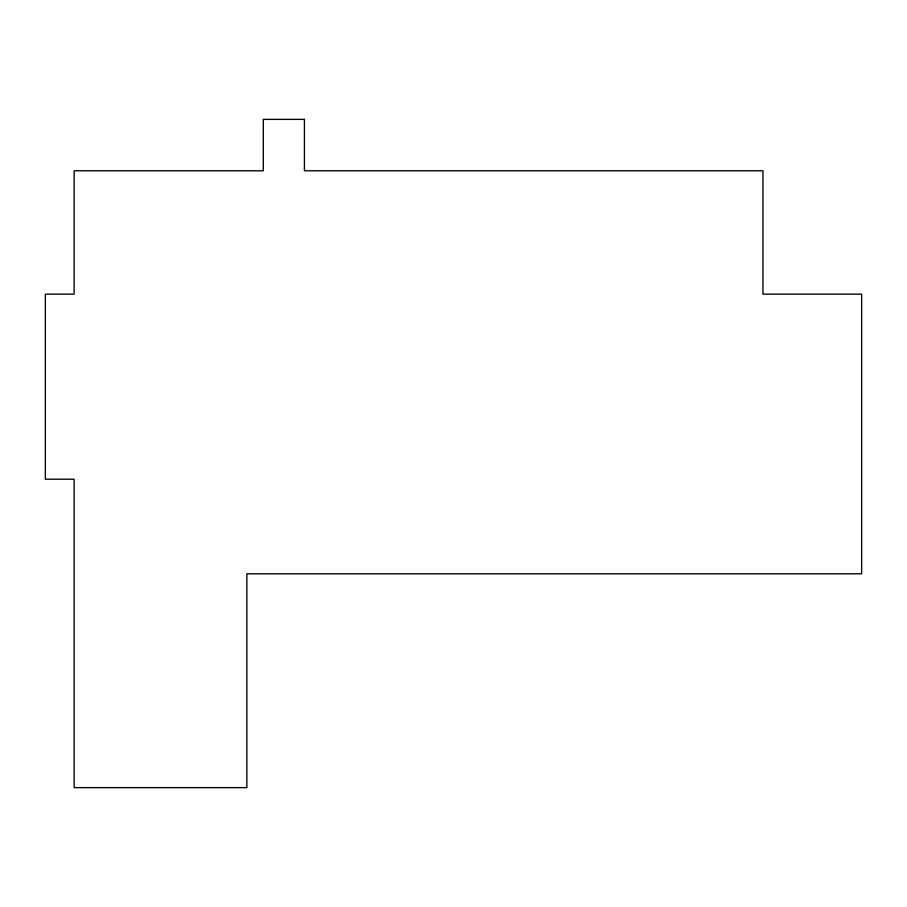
<?xml version="1.0" encoding="UTF-8"?>
<svg xmlns="http://www.w3.org/2000/svg" width="907" height="907" viewBox="0 0 907 907"><rect width="100%" height="100%" fill="white"/><g stroke="black" fill="none" stroke-linecap="round" stroke-linejoin="round"><path stroke-width="1.36" d="M304.423 119.373L263.302 119.373L263.302 170.777L74.136 170.777L74.136 294.151L45.35 294.151L45.35 479.202L74.136 479.202L74.136 787.627L246.851 787.627L246.851 573.791L861.65 573.791L861.65 294.151L762.957 294.151L762.957 170.777L304.423 170.777L304.423 119.373"/></g></svg>
